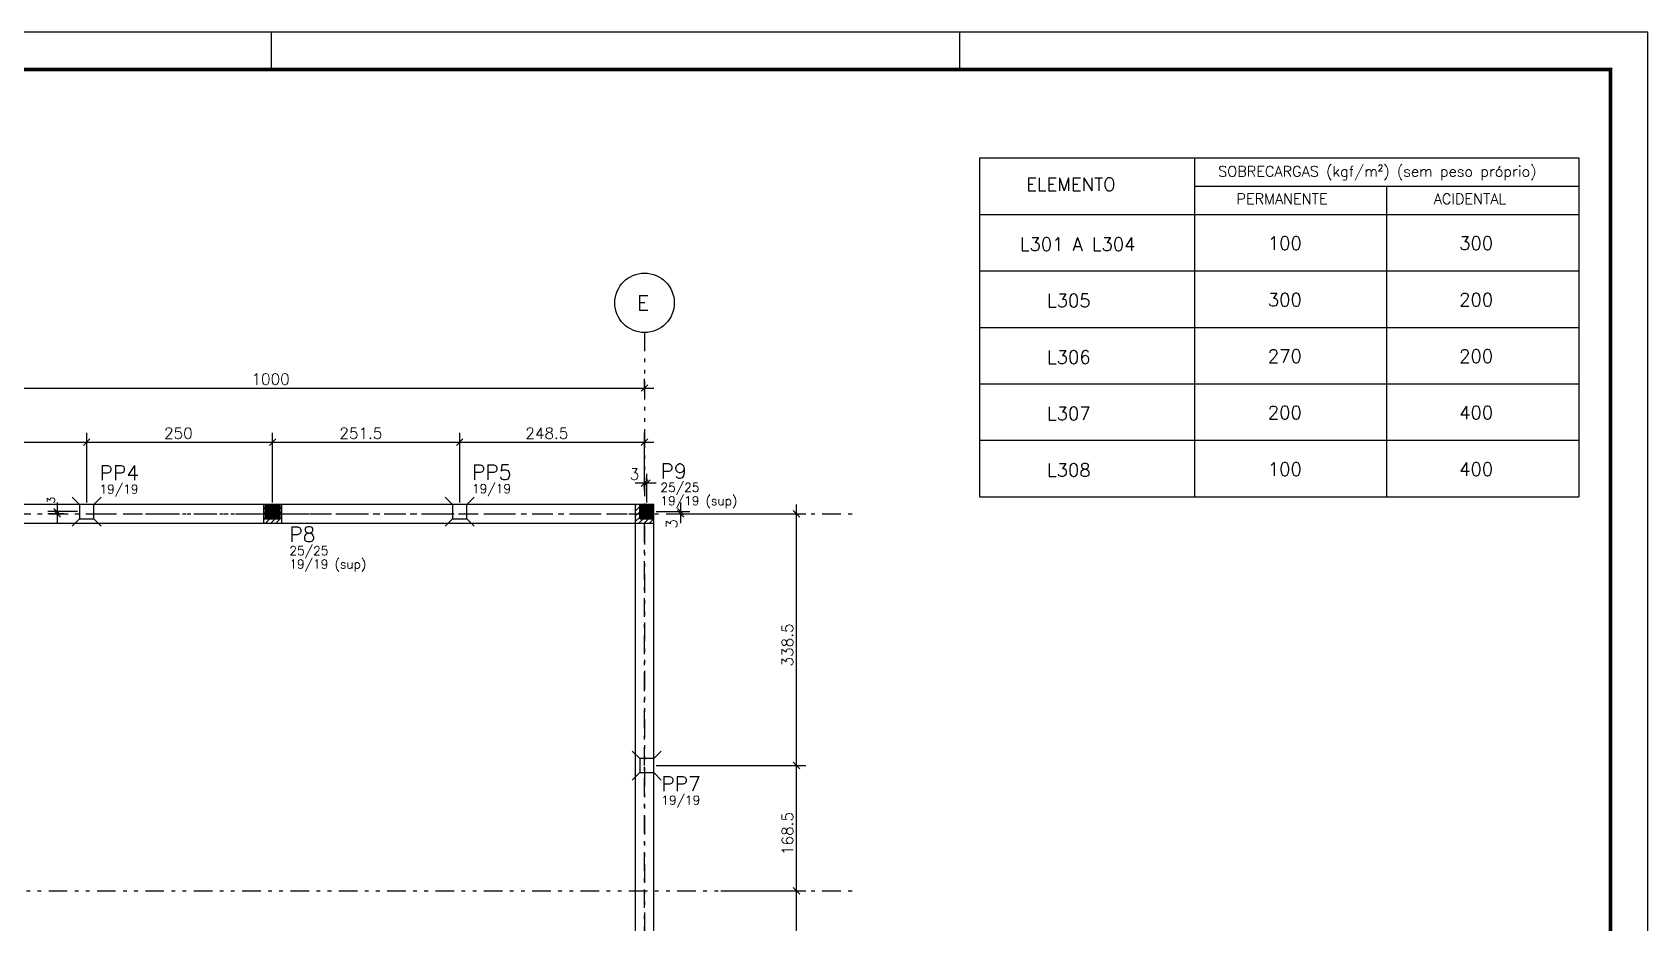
# Model space of a CAD drawing. Extents: x 125 to 244, y 1 to 85.
# Drawn here: x 200.62 to 244.06, y 61.52 to 85.47 of the extents above; entities that cross this region are included whole.
import ezdxf

# ---------------------------------------------------------------- set-up
doc = ezdxf.new("R2010")
doc.units = 0
doc.header["$MEASUREMENT"] = 0
doc.linetypes.add('ESTILO_TQS_0003', pattern=[0.91, 0.5, -0.2, 0.01, -0.2])
doc.linetypes.add('ESTILO_TQS_0004', pattern=[1.12, 0.5, -0.2, 0.01, -0.2, 0.01, -0.2])
doc.layers.get('0').update_dxf_attribs({"linetype": 'CONTINUOUS'})
for name, color, linetype in [('1', 1, 'CONTINUOUS'), ('2', 2, 'CONTINUOUS'), ('3', 3, 'CONTINUOUS'), ('4', 4, 'CONTINUOUS'), ('6', 6, 'CONTINUOUS'), ('7', 7, 'CONTINUOUS'), ('ARQ-FOLHA', 7, 'CONTINUOUS')]:
    doc.layers.add(name, color=color, linetype=linetype)
doc.styles.get("Standard").update_dxf_attribs({"font": 'ROMANS.SHX'})

# ---------------------------------------------------------------- blocks, each defined once
blk = doc.blocks.new('fla0')
at = {"layer": 'ARQ-FOLHA'}
for p, q in [((5101.19, 1431.998), (4982.29, 1431.998)), ((5064.19, 1430.998), (5064.19, 1431.998)), ((5082.69, 1430.998), (5082.69, 1431.998)), ((5101.19, 1347.898), (5101.19, 1431.998))]:
    blk.add_line(p, q, dxfattribs=at)
at = {"layer": 'ARQ-FOLHA', "const_width": 0.1}
blk.add_lwpolyline([(5100.19, 1430.998), (4984.79, 1430.998), (4984.79, 1348.898), (5100.19, 1348.898), (5100.19, 1430.998)], dxfattribs=at)

msp = doc.modelspace()

# ---------------------------------------------------------------- linework, layer by layer
at = {"layer": '1', "linetype": 'Continuous'}
for p, q in [((217.08591, 75.80884), (217.08591, 76.15192)), ((196.83591, 75.90192), (217.33591, 75.90192)), ((216.99752, 75.81353), (217.1743, 75.99031)), ((196.83591, 74.44458), (202.33591, 74.44458)), ((201.83591, 74.44458), (207.33591, 74.44458)), ((201.99752, 74.35619), (202.1743, 74.53297)), ((201.99752, 74.35619), (202.1743, 74.53297)), ((202.08591, 72.82673), (202.08591, 74.69458)), ((202.08591, 72.82673), (202.08591, 74.69458)), ((206.83591, 74.44458), (212.36591, 74.44458)), ((206.99752, 74.35619), (207.1743, 74.53297)), ((206.99752, 74.35619), (207.1743, 74.53297)), ((207.08591, 72.82673), (207.08591, 74.69458)), ((207.08591, 72.82673), (207.08591, 74.69458)), ((211.86591, 74.44458), (217.33591, 74.44458)), ((212.02752, 74.35619), (212.2043, 74.53297)), ((212.02752, 74.35619), (212.2043, 74.53297)), ((212.11591, 72.82673), (212.11591, 74.69458)), ((212.11591, 72.82673), (212.11591, 74.69458)), ((216.99752, 74.35619), (217.1743, 74.53297)), ((217.08591, 73.39183), (217.08591, 74.69458)), ((217.1743, 73.43275), (216.99752, 73.25597)), ((217.2343, 73.43275), (217.05752, 73.25597)), ((217.08591, 73.14541), (217.08591, 73.59436)), ((217.14591, 72.82673), (217.14591, 73.59436)), ((217.39591, 73.34436), (216.83591, 73.34436)), ((201.83591, 72.57673), (201.03984, 72.57673)), ((201.20145, 72.66512), (201.37822, 72.48834)), ((201.20145, 72.60512), (201.37822, 72.42834)), ((201.28984, 72.82673), (201.28984, 72.26673)), ((201.89591, 72.76673), (201.69591, 72.96673)), ((202.27591, 72.76673), (202.47591, 72.96673)), ((206.83591, 72.63456), (206.89591, 72.69456)), ((206.83591, 72.49314), (206.89591, 72.55314)), ((207.27591, 72.6503), (207.33591, 72.7103)), ((207.27591, 72.50887), (207.33591, 72.56887)), ((211.92591, 72.76673), (211.72591, 72.96673)), ((212.30591, 72.76673), (212.50591, 72.96673)), ((216.83591, 72.73506), (216.86758, 72.76673)), ((216.83591, 72.59364), (216.95591, 72.71364)), ((216.83591, 72.45222), (216.95591, 72.57222)), ((217.39591, 72.57673), (218.30667, 72.57673)), ((217.96829, 72.66512), (218.14506, 72.48834)), ((217.96829, 72.60512), (218.14506, 72.42834)), ((218.05667, 72.82673), (218.05667, 72.26673)), ((221.25725, 72.42834), (221.08047, 72.60512)), ((221.16886, 65.49673), (221.16886, 72.76673)), ((201.4724, 72.51673), (201.03984, 72.51673)), ((201.89591, 72.38673), (201.69591, 72.18673)), ((202.27591, 72.38673), (202.47591, 72.18673)), ((206.83591, 72.35172), (206.89591, 72.41172)), ((206.89235, 72.26673), (207.01235, 72.38673)), ((207.03377, 72.26673), (207.15377, 72.38673)), ((207.17519, 72.26673), (207.33591, 72.42745)), ((207.31661, 72.26673), (207.33591, 72.28603)), ((211.92591, 72.38673), (211.72591, 72.18673)), ((212.30591, 72.38673), (212.50591, 72.18673)), ((216.83591, 72.3108), (216.95591, 72.4308)), ((216.93327, 72.26673), (217.05327, 72.38673)), ((217.07469, 72.26673), (217.19469, 72.38673)), ((217.21611, 72.26673), (217.33591, 72.38673)), ((217.7347, 72.51673), (218.30667, 72.51673)), ((218.1883, 72.51673), (221.41886, 72.51673)), ((216.95591, 65.93673), (216.75591, 66.13673)), ((217.33591, 65.93673), (217.53591, 66.13673)), ((217.39591, 65.74673), (221.41886, 65.74673)), ((217.39591, 65.74673), (221.41886, 65.74673)), ((221.25725, 65.65834), (221.08047, 65.83512)), ((221.25725, 65.65834), (221.08047, 65.83512)), ((221.16886, 62.12673), (221.16886, 65.99673)), ((216.95591, 65.55673), (216.75591, 65.35673)), ((217.33591, 65.55673), (217.53591, 65.35673)), ((221.16886, 58.51673), (221.16886, 62.62673)), ((219.13304, 62.37673), (221.41886, 62.37673)), ((219.13304, 62.37673), (221.41886, 62.37673)), ((221.25725, 62.28834), (221.08047, 62.46512)), ((221.25725, 62.28834), (221.08047, 62.46512))]:
    msp.add_line(p, q, dxfattribs=at)
for points in [[(206.89591, 72.38673), (207.27591, 72.38673), (207.27591, 72.76673), (206.89591, 72.76673), (206.89591, 72.38673)], [(216.95591, 72.38673), (217.33591, 72.38673), (217.33591, 72.76673), (216.95591, 72.76673), (216.95591, 72.38673)]]:
    msp.add_lwpolyline(points, dxfattribs=at)
for points in [[(206.89591, 72.38673), (207.27591, 72.38673), (207.27591, 72.76673)], [(206.89591, 72.38673), (207.27591, 72.76673), (206.89591, 72.76673)], [(206.89591, 72.38673), (206.89591, 72.76673), (206.89591, 72.38673)], [(216.95591, 72.38673), (217.33591, 72.38673), (217.33591, 72.76673)], [(216.95591, 72.38673), (217.33591, 72.76673), (216.95591, 72.76673)], [(216.95591, 72.38673), (216.95591, 72.76673), (216.95591, 72.38673)]]:
    msp.add_solid(points, dxfattribs=at)
at = {"layer": '2', "linetype": 'Continuous'}
for p, q in [((226.08851, 82.0897), (242.20925, 82.0897)), ((226.08851, 82.0897), (226.08851, 72.97708)), ((231.86944, 82.0897), (231.86944, 72.97708)), ((242.20925, 82.0897), (242.20925, 72.97708)), ((231.86944, 81.33023), (242.20925, 81.33023)), ((237.03934, 81.33023), (237.03934, 72.97708)), ((226.08851, 80.57093), (242.20925, 80.57093)), ((226.08851, 79.05216), (242.20925, 79.05216)), ((226.08851, 77.53339), (242.20925, 77.53339)), ((226.08851, 76.01462), (242.20925, 76.01462)), ((226.08851, 74.49585), (242.20925, 74.49585)), ((226.08851, 72.97708), (242.20925, 72.97708)), ((202.08591, 72.57673), (202.08591, 72.57673)), ((207.08591, 72.57673), (207.08591, 72.57673)), ((212.11591, 72.57673), (212.11591, 72.57673)), ((217.14591, 72.57673), (217.14591, 72.57673)), ((207.08591, 72.51673), (207.08591, 72.51673)), ((207.08591, 72.43469), (207.08591, 72.43469)), ((217.00387, 72.43469), (217.00387, 72.43469)), ((217.08591, 72.51673), (217.08591, 72.51673)), ((217.14591, 65.74673), (217.14591, 65.74673))]:
    msp.add_line(p, q, dxfattribs=at)
at = {"layer": '2', "linetype": 'ESTILO_TQS_0003'}
for p, q in [((197.08591, 72.51673), (202.08591, 72.51673)), ((202.08591, 72.51673), (207.08591, 72.51673)), ((207.08591, 72.51673), (212.11591, 72.51673)), ((212.11591, 72.51673), (217.08591, 72.51673)), ((217.08591, 65.74673), (217.08591, 72.51673)), ((217.08591, 58.91673), (217.08591, 65.74673))]:
    msp.add_line(p, q, dxfattribs=at)
at = {"layer": '3', "linetype": 'Continuous'}
for p, q in [((217.08591, 75.55884), (217.08591, 75.55884)), ((217.08591, 73.14183), (217.08591, 73.14183)), ((202.08591, 72.57673), (202.08591, 72.57673)), ((202.08591, 72.57673), (202.08591, 72.57673)), ((202.08591, 72.57673), (202.08591, 72.57673)), ((207.08591, 72.57673), (207.08591, 72.57673)), ((207.08591, 72.57673), (207.08591, 72.57673)), ((212.11591, 72.57673), (212.11591, 72.57673)), ((212.11591, 72.57673), (212.11591, 72.57673)), ((217.08591, 72.89541), (217.08591, 72.89541)), ((217.14591, 72.57673), (217.14591, 72.57673)), ((217.14591, 72.57673), (217.14591, 72.57673)), ((201.7224, 72.51673), (201.7224, 72.51673)), ((217.4847, 72.51673), (217.4847, 72.51673)), ((217.9383, 72.51673), (217.9383, 72.51673)), ((217.14591, 65.74673), (217.14591, 65.74673)), ((217.14591, 65.74673), (217.14591, 65.74673)), ((218.88304, 62.37673), (218.88304, 62.37673)), ((218.88304, 62.37673), (218.88304, 62.37673))]:
    msp.add_line(p, q, dxfattribs=at)
for points in [[(201.89591, 72.76673), (197.33591, 72.76673)], [(206.83591, 72.76673), (202.27591, 72.76673)], [(211.92591, 72.76673), (207.33591, 72.76673)], [(216.83591, 72.76673), (212.30591, 72.76673)], [(197.33591, 72.26673), (202.08591, 72.26673)], [(202.08591, 72.26673), (206.83591, 72.26673)], [(207.33591, 72.26673), (212.11591, 72.26673)], [(212.11591, 72.26673), (216.83591, 72.26673)], [(216.83591, 72.26673), (216.83591, 65.74673)], [(217.33591, 65.93673), (217.33591, 72.26673)], [(216.83591, 65.74673), (216.83591, 59.31673)], [(217.33591, 59.31673), (217.33591, 65.55673)]]:
    msp.add_lwpolyline(points, dxfattribs=at)
at = {"layer": '4', "linetype": 'ESTILO_TQS_0004'}
for p, q in [((217.08591, 77.39305), (217.08591, 22.83334)), ((133.46449, 72.51673), (222.7675, 72.51673)), ((133.46449, 62.37673), (222.7675, 62.37673))]:
    msp.add_line(p, q, dxfattribs=at)
at = {"layer": '4', "linetype": 'Continuous'}
msp.add_circle((217.08591, 78.19305), 0.8, dxfattribs=at)
at = {"layer": '6', "linetype": 'Continuous'}
for points in [[(202.27591, 72.38673), (202.27591, 72.76673), (201.89591, 72.76673), (201.89591, 72.38673), (202.27591, 72.38673)], [(207.33591, 72.76673), (207.27591, 72.76673), (207.27591, 72.38673), (206.89591, 72.38673), (206.89591, 72.76673), (206.83591, 72.76673), (206.83591, 72.26673), (207.33591, 72.26673), (207.33591, 72.76673)], [(212.30591, 72.38673), (212.30591, 72.76673), (211.92591, 72.76673), (211.92591, 72.38673), (212.30591, 72.38673)], [(216.95591, 72.76673), (216.83591, 72.76673), (216.83591, 72.26673), (217.33591, 72.26673), (217.33591, 72.38673), (216.95591, 72.38673), (216.95591, 72.76673)], [(217.33591, 65.55673), (217.33591, 65.93673), (216.95591, 65.93673), (216.95591, 65.55673), (217.33591, 65.55673)]]:
    msp.add_lwpolyline(points, dxfattribs=at)

# ---------------------------------------------------------------- block references
msp.add_blockref('fla0', (-4857.1303, -1346.52785))

# ---------------------------------------------------------------- texts
at = {"linetype": 'Continuous', "char_height": 0.355569, "attachment_point": 1}
for s, insert in [('100', (233.84368, 79.97409)), ('300', (238.98916, 79.97409)), ('300', (233.84368, 78.45532)), ('200', (238.98916, 78.45532)), ('270', (233.84368, 76.93655)), ('200', (238.98916, 76.93655)), ('200', (233.84368, 75.41778)), ('400', (238.98916, 75.41778)), ('100', (233.84368, 73.89901)), ('400', (238.98916, 73.89901))]:
    msp.add_mtext_dynamic_manual_height_columns(s, width=8.7308385, gutter_width=1.77785, heights=[0], dxfattribs=dict(at, insert=insert))
at = {"layer": '3', "linetype": 'Continuous'}
for s, p in [('1000', (206.51591, 75.99192)), ('250', (204.16591, 74.53458)), ('251.5', (208.88091, 74.53458)), ('248.5', (213.88091, 74.53458)), ('3', (216.68591, 73.43436))]:
    msp.add_text(s, height=0.3, dxfattribs=at).set_placement(p)
for s, height, p in [('3', 0.2, (201.22762, 72.80056)), ('3', 0.3, (217.96667, 72.11673)), ('338.5', 0.3, (221.07886, 68.41173)), ('168.5', 0.3, (221.07886, 63.34173))]:
    msp.add_text(s, height=height, rotation=90, dxfattribs=at).set_placement(p)
at = {"layer": '4', "linetype": 'Continuous'}
msp.add_text('E', height=0.4, dxfattribs=at).set_placement((216.88591, 77.99305))
at = {"layer": '4', "linetype": 'Continuous', "attachment_point": 1}
for s, width, gutter_width, insert, char_height in [('SOBRECARGAS (kgf/m²) (sem peso próprio)', 11.1769889, 1.42228, (232.51136, 81.87167), 0.2844554), ('ELEMENTO', 8.7308385, 1.77785, (227.34689, 81.55827), 0.355569), ('PERMANENTE', 11.1769889, 1.42228, (233.00131, 81.13207), 0.284455), ('ACIDENTAL', 11.1769889, 1.42228, (238.30473, 81.13207), 0.284455), ('L301 A L304', 8.7308385, 1.77785, (227.17694, 79.94975), 0.3555693), ('   L305', 8.7308385, 1.77785, (227.17694, 78.43098), 0.355569), ('   L306', 8.7308385, 1.77785, (227.17694, 76.9122), 0.355569), ('   L307', 8.7308385, 1.77785, (227.17694, 75.39343), 0.355569), ('   L308', 8.7308385, 1.77785, (227.17694, 73.87466), 0.355569)]:
    msp.add_mtext_dynamic_manual_height_columns(s, width=width, gutter_width=gutter_width, heights=[0], dxfattribs=dict(at, insert=insert, char_height=char_height))
at = {"layer": '6', "linetype": 'Continuous'}
for s, p in [('P9', (217.51372, 73.4684)), ('PP4', (202.42939, 73.42203)), ('PP5', (212.44658, 73.43587)), ('P8', (207.53591, 71.76673)), ('PP7', (217.53591, 65.05673))]:
    msp.add_text(s, height=0.4, dxfattribs=at).set_placement(p)
at = {"layer": '7', "linetype": 'Continuous'}
for s, p in [('19/19', (202.42939, 73.06203)), ('19/19', (212.44658, 73.07587)), ('25/25', (217.51372, 73.1084)), ('19/19 (sup)', (217.51372, 72.7484)), ('25/25', (207.53591, 71.40673)), ('19/19 (sup)', (207.53591, 71.04673)), ('19/19', (217.53591, 64.69673))]:
    msp.add_text(s, height=0.24, dxfattribs=at).set_placement(p)

doc.saveas('drawing.dxf')
